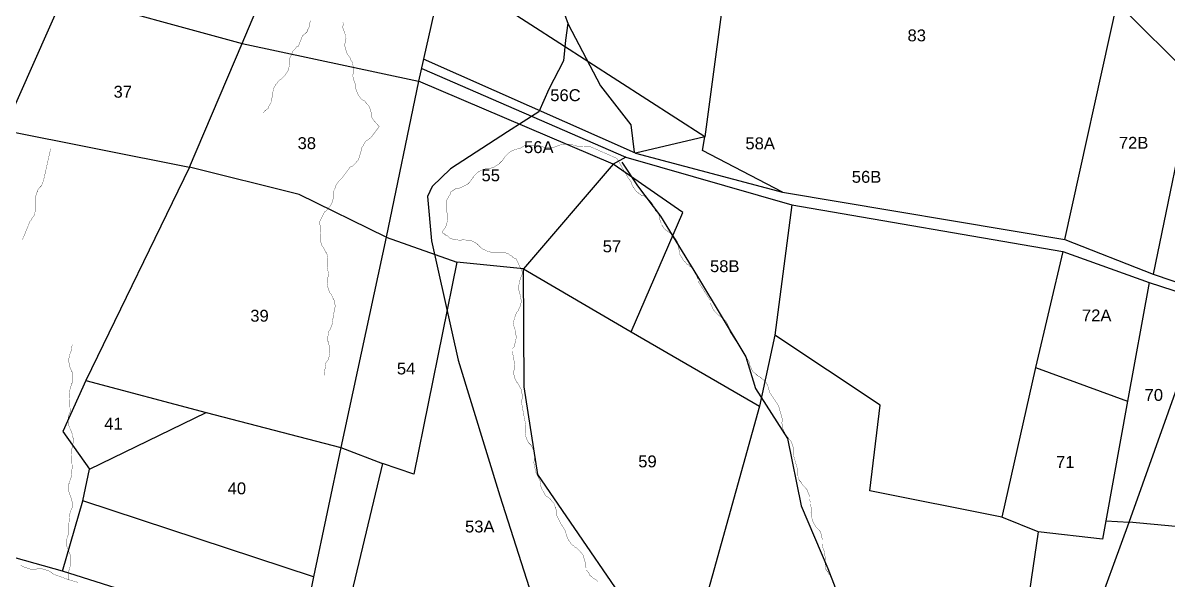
# Model space of a CAD drawing. Header units: inches. Extents: x 617 to 4497, y -923 to 1824.
# Drawn here: x 1124.2 to 1509.8, y 1205.9 to 1393.5 of the extents above; entities that cross this region are included whole.
import ezdxf
from ezdxf.enums import TextEntityAlignment as Align

# ---------------------------------------------------------------- set-up
doc = ezdxf.new("R2010")
doc.units = ezdxf.units.IN
doc.header["$LTSCALE"] = 15
doc.header["$MEASUREMENT"] = 0
for name, color, linetype in [('PLOT', 7, 'Continuous'), ('PLOT NO', 7, 'Continuous'), ('ROAD', 50, 'Continuous'), ('STREAM', 130, 'SL')]:
    doc.layers.add(name, color=color, linetype=linetype)
doc.styles.get("Standard").update_dxf_attribs({"font": 'arial.ttf'})
doc.linetypes.add('SL', pattern='A,8e-06,[1,streme line,S=0.066667,R=0,X=0,Y=0],-0.839413', length=0.839421)

msp = doc.modelspace()

# ---------------------------------------------------------------- linework, layer by layer
at = {"layer": 'PLOT'}
for points in [[(1598.59, 1689.13), (1563.18, 1705.8), (1524.82, 1707.01), (1506.49, 1577.76), (1481.06, 1568.89), (1468.14, 1508.79), (1413.64, 1532.18), (1404.35, 1448.05), (1366.4, 1459.34), (1361.96, 1416.59), (1271.53, 1453.29), (1265.88, 1411.74), (1257.4, 1373.83), (1246.5, 1321.39), (1270.32, 1312.92), (1255.75, 1241.55), (1245.25, 1245.18), (1208.89, 1093.06)], [(1219.41, 1563.77), (1216.26, 1555.78), (1207.49, 1531.97), (1205.16, 1522.94), (1190.82, 1489.82), (1178.65, 1465.25), (1137.91, 1403.08), (1117.74, 1357.4), (1180.25, 1344.96), (1198.04, 1386.59), (1220.37, 1439.56), (1265.88, 1411.74)], [(1361.96, 1416.59), (1353.75, 1355.13), (1265.88, 1411.74)], [(1137.91, 1403.08), (1198.04, 1386.59), (1257.4, 1373.83)], [(1474.97, 1320.52), (1492.59, 1400.2), (1518.34, 1374.6)], [(1353.75, 1355.13), (1330.39, 1349.65), (1259.1, 1381.28)], [(1258.47, 1378.17), (1327.14, 1348.27), (1322.89, 1345.94), (1257.4, 1373.83)], [(1547.35, 1364.1), (1538.81, 1367.97), (1525.1, 1374.85), (1518.34, 1374.6), (1504.72, 1308.92)], [(1330.39, 1349.65), (1379.97, 1336.52), (1353.03, 1350.5), (1353.75, 1355.13)], [(1322.89, 1345.94), (1292.68, 1310.69)], [(1328.96, 1289.45), (1346.41, 1329.61), (1322.89, 1345.94)], [(1327.14, 1348.27), (1383.12, 1332.25), (1474.33, 1316.47), (1503.44, 1306.06), (1523.09, 1299.63), (1559.06, 1288.18), (1553.41, 1250.57), (1547.1, 1220.64), (1545.41, 1191.5), (1546.21, 1183.43), (1548.02, 1167.54), (1550.77, 1155.98), (1549.28, 1124.27), (1544.21, 1104.75), (1516.98, 1041.08), (1505.59, 1045.34), (1503.64, 1046.12), (1482.78, 1052.16), (1468.16, 1050), (1446.71, 1087.53), (1477.22, 1173.65), (1484.14, 1191.32), (1496.61, 1225.38), (1523.09, 1299.63)], [(1180.25, 1344.96), (1145.31, 1273.14), (1185.82, 1262.3)], [(1246.5, 1321.39), (1217.17, 1335.67), (1180.25, 1344.96)], [(1379.97, 1336.52), (1474.97, 1320.52), (1504.72, 1308.92), (1524.27, 1302.27), (1523.09, 1299.63)], [(1383.12, 1332.25), (1377.38, 1288.34), (1372.18, 1264.48), (1353.74, 1198.29)], [(1246.5, 1321.39), (1231.21, 1250.53)], [(1474.33, 1316.47), (1465.17, 1277.44), (1453.73, 1227.12)], [(1208.89, 1093.06), (1215.05, 1088.6), (1259.22, 1079.53), (1261.98, 1102.85), (1288.82, 1131.14), (1337.44, 1183.32), (1297.58, 1241.4), (1292.93, 1271), (1292.68, 1310.69), (1270.32, 1312.92)], [(1292.68, 1310.69), (1328.96, 1289.45), (1372.18, 1264.48)], [(1503.44, 1306.06), (1496.13, 1266.14), (1488.75, 1225.83), (1496.61, 1225.38)], [(1488.75, 1225.83), (1487.68, 1219.64), (1465.96, 1222.12), (1453.73, 1227.12), (1409.31, 1235.97), (1412.8, 1264.77), (1377.38, 1288.34)], [(1465.17, 1277.44), (1496.13, 1266.14)], [(1145.31, 1273.14), (1137.57, 1255.88), (1146.61, 1243.22)], [(1137.47, 1208.87), (1144.32, 1232.59), (1146.61, 1243.22), (1185.82, 1262.3), (1231.21, 1250.53), (1245.25, 1245.18)], [(1231.21, 1250.53), (1222.06, 1207.04), (1144.32, 1232.59)], [(1547.1, 1220.64), (1496.61, 1225.38)], [(1465.96, 1222.12), (1458.94, 1174.02)], [(1161.56, 1131.01), (1169.54, 1169.7), (1171.19, 1198.22), (1137.47, 1208.87), (1106.18, 1217.7)], [(1222.06, 1207.04), (1211.75, 1156.5), (1169.54, 1169.7)]]:
    msp.add_lwpolyline(points, dxfattribs=at)
at = {"layer": 'ROAD'}
for points in [[(1326.5, 1772.88), (1323.97, 1768.61), (1309.33, 1760.82), (1283.14, 1744.17), (1270.75, 1728.36), (1248.6, 1698.09), (1243.82, 1690.96), (1239.51, 1678.58), (1234.99, 1631.37), (1235.96, 1615.77), (1242.71, 1572.74), (1251.4, 1531.92), (1260.91, 1499.5), (1281.31, 1458.7), (1297.87, 1420.08), (1307.79, 1393.03), (1318.68, 1372.24), (1328.88, 1359.16), (1329.99, 1349.91)], [(1307.62, 1393.44), (1306.87, 1387.71), (1306.16, 1380.7), (1301.24, 1371.14), (1297.9, 1363.57), (1287.37, 1356.77), (1268.13, 1344.38), (1261.94, 1338.37), (1260.37, 1335.02), (1261.77, 1320.12), (1270.78, 1279.95), (1284.79, 1234.23), (1298.2, 1192.2), (1312.68, 1149.45), (1324.43, 1109.54), (1332.98, 1078.88), (1330.49, 1074.02), (1323.72, 1068.68), (1327.76, 1063.35), (1330.23, 1060.81)], [(1325.87, 1346.62), (1331.06, 1338.6), (1338.81, 1328.41), (1351.3, 1308.15), (1367.62, 1281.07), (1370.81, 1270.42), (1381.65, 1253.53), (1386.21, 1230.9), (1395.23, 1209.78), (1409.45, 1172.92), (1424.41, 1149.2), (1438.26, 1120.34), (1443.29, 1094.86), (1461.34, 1058.22), (1469.83, 1043.42), (1482.31, 1031.77), (1498.08, 1022.48), (1506.11, 1010.32), (1508.12, 1000.13), (1508.67, 970.39), (1508.24, 942.04), (1501.97, 892.18)]]:
    msp.add_lwpolyline(points, dxfattribs=at)
at = {"layer": 'STREAM', "color": 4, "lineweight": 0, "const_width": 0.1}
for points in [[(1220.97, 1394.23), (1220.75, 1393.35), (1220.75, 1393.13), (1220.75, 1392.48), (1220.09, 1391.17), (1219.87, 1390.95), (1219.87, 1390.51), (1219.22, 1389.85), (1218.78, 1389.64), (1218.78, 1389.42), (1218.34, 1389.2), (1217.03, 1385.92), (1217.03, 1385.7), (1216.38, 1385.48), (1215.72, 1384.61), (1215.5, 1384.39), (1215.07, 1383.95), (1214.63, 1382.86), (1214.41, 1382.42), (1214.19, 1382.2), (1213.97, 1381.11), (1213.97, 1380.67), (1213.97, 1380.45), (1213.97, 1379.58), (1213.75, 1378.49), (1213.75, 1378.27), (1213.53, 1377.61), (1212.88, 1376.52), (1212.66, 1376.3), (1212.44, 1375.86), (1211.79, 1375.21), (1211.57, 1374.99), (1211.35, 1374.77), (1211.13, 1374.55), (1210.69, 1374.33), (1209.82, 1373.46), (1209.82, 1373.24), (1209.38, 1372.8), (1208.73, 1371.71), (1208.51, 1371.27), (1208.51, 1371.05), (1208.29, 1369.96), (1208.07, 1369.52), (1208.07, 1369.3), (1208.07, 1368.43), (1207.85, 1367.56), (1207.85, 1367.12), (1207.63, 1366.46), (1206.98, 1365.37), (1206.76, 1365.15), (1206.76, 1364.71), (1205.88, 1364.06), (1205.66, 1363.84), (1205.45, 1363.62), (1205.23, 1363.4), (1205.01, 1363.18)], [(1225.56, 1274.86), (1226.21, 1279.02), (1226.43, 1279.45), (1226.65, 1279.67), (1226.87, 1279.89), (1227.09, 1280.77), (1227.31, 1281.2), (1227.31, 1281.42), (1227.53, 1282.73), (1227.53, 1283.39), (1227.53, 1283.83), (1227.31, 1284.7), (1227.09, 1285.58), (1227.09, 1286.01), (1226.87, 1286.23), (1226.87, 1287.32), (1226.87, 1287.54), (1226.87, 1287.98), (1227.09, 1289.29), (1227.31, 1289.95), (1227.53, 1290.17), (1227.96, 1291.04), (1228.18, 1291.48), (1228.84, 1295.63), (1228.84, 1295.85), (1229.06, 1296.29), (1229.06, 1296.51), (1229.06, 1296.94), (1229.28, 1297.82), (1229.28, 1298.25), (1229.28, 1298.47), (1229.06, 1299.79), (1228.84, 1300.44), (1228.62, 1300.66), (1228.18, 1301.75), (1227.74, 1302.41), (1227.53, 1302.63), (1227.31, 1303.06), (1227.09, 1303.94), (1226.87, 1304.38), (1226.87, 1304.59), (1226.65, 1305.91), (1226.65, 1306.56), (1226.87, 1306.78), (1226.87, 1307.87), (1227.09, 1308.31), (1227.09, 1308.75), (1226.65, 1311.37), (1226.65, 1311.59), (1226.65, 1312.03), (1226.87, 1312.25), (1226.87, 1313.34), (1226.87, 1313.56), (1226.87, 1314), (1226.65, 1315.31), (1226.43, 1315.96), (1226.21, 1316.18), (1225.78, 1317.06), (1225.34, 1317.93), (1225.12, 1318.15), (1224.9, 1318.37), (1224.68, 1319.24), (1224.47, 1319.68), (1224.47, 1319.9), (1224.25, 1321.21), (1224.25, 1321.87), (1224.25, 1322.3), (1224.47, 1323.18), (1224.47, 1323.83), (1224.03, 1326.46), (1225.78, 1329.95), (1226.21, 1330.17), (1226.43, 1330.39), (1226.65, 1330.61), (1227.31, 1331.48), (1227.53, 1331.7), (1227.74, 1331.92), (1228.4, 1333.23), (1228.4, 1333.89), (1228.62, 1334.11), (1228.84, 1334.98), (1228.84, 1336.08), (1228.84, 1336.29), (1228.84, 1336.73), (1229.06, 1337.61), (1229.28, 1337.82), (1229.28, 1338.26), (1229.93, 1339.35), (1230.37, 1340.01), (1230.59, 1340.23), (1231.24, 1340.88), (1231.68, 1341.32), (1234.3, 1344.82), (1234.52, 1345.04), (1234.74, 1345.04), (1235.18, 1345.26), (1235.83, 1345.91), (1236.05, 1346.13), (1236.27, 1346.35), (1237.15, 1347.44), (1237.36, 1348.1), (1237.36, 1348.32), (1237.8, 1349.41), (1238.02, 1350.28), (1238.02, 1350.5), (1238.02, 1350.94), (1238.46, 1351.82), (1238.68, 1352.03), (1238.89, 1352.47), (1239.55, 1353.56), (1239.99, 1354), (1240.21, 1354), (1241.08, 1354.66), (1241.52, 1355.09), (1244.14, 1358.59), (1242.17, 1360.78), (1241.52, 1361.87), (1241.52, 1362.09), (1241.52, 1362.31), (1241.52, 1362.75), (1241.3, 1363.84), (1241.3, 1364.06), (1241.08, 1364.49), (1240.64, 1365.59), (1240.21, 1366.03), (1239.99, 1366.24), (1239.33, 1367.12), (1238.46, 1367.56), (1238.24, 1367.77), (1238.02, 1367.99), (1237.36, 1368.87), (1237.15, 1369.09), (1236.93, 1369.52), (1236.49, 1370.62), (1236.27, 1371.27), (1236.27, 1371.49), (1236.05, 1372.58), (1236.05, 1373.02), (1235.61, 1374.11), (1235.18, 1375.86), (1235.4, 1376.3), (1235.4, 1376.52), (1235.4, 1376.96), (1235.61, 1377.83), (1235.4, 1378.27), (1235.4, 1378.7), (1235.18, 1379.8), (1234.96, 1380.45), (1234.74, 1380.67), (1234.3, 1381.77), (1233.87, 1382.42), (1233.65, 1382.64), (1233.43, 1382.86), (1232.99, 1383.95), (1232.99, 1384.17), (1232.77, 1384.61), (1232.55, 1385.92), (1232.55, 1386.57), (1232.77, 1386.79), (1232.77, 1387.89), (1232.99, 1388.32), (1232.55, 1390.07), (1231.9, 1391.82), (1231.9, 1392.26), (1231.9, 1392.48), (1232.12, 1392.91), (1231.9, 1393.79)], [(1123.9, 1320.55), (1124.12, 1320.77), (1125.87, 1324.93), (1126.53, 1326.67), (1126.96, 1327.11), (1127.4, 1327.99), (1127.62, 1328.2), (1128.06, 1328.86), (1128.28, 1329.95), (1128.49, 1330.39), (1128.49, 1330.61), (1128.49, 1331.7), (1128.49, 1332.14), (1128.49, 1332.36), (1128.49, 1333.23), (1128.49, 1334.33), (1128.49, 1334.54), (1128.49, 1335.2), (1128.93, 1336.51), (1129.15, 1336.73), (1129.15, 1337.17), (1129.81, 1338.04), (1130.02, 1338.26), (1130.24, 1338.48), (1130.46, 1338.7), (1131.12, 1340.45), (1133.52, 1351.16)], [(1396.95, 1205.56), (1396.51, 1206.44), (1396.3, 1206.87), (1396.3, 1207.09), (1395.64, 1207.75), (1395.2, 1208.62), (1394.98, 1208.84), (1394.55, 1209.5), (1394.33, 1210.81), (1394.33, 1211.03), (1394.33, 1211.47), (1394.33, 1212.34), (1394.33, 1212.78), (1394.33, 1213), (1394.33, 1213.43), (1393.89, 1215.84), (1393.24, 1217.59), (1393.45, 1218.02), (1393.45, 1219.12), (1393.45, 1219.34), (1393.24, 1219.99), (1393.02, 1221.3), (1392.8, 1221.74), (1392.8, 1221.96), (1392.14, 1222.83), (1391.92, 1223.05), (1391.71, 1223.27), (1391.05, 1223.93), (1390.61, 1224.8), (1390.39, 1225.02), (1390.17, 1225.68), (1389.74, 1226.99), (1389.74, 1227.42), (1389.74, 1227.64), (1389.52, 1228.74), (1389.74, 1228.95), (1389.74, 1229.39), (1389.74, 1229.61), (1389.3, 1231.58), (1389.3, 1232.01), (1389.08, 1233.11), (1389.08, 1233.33), (1389.08, 1233.98), (1388.64, 1235.29), (1388.43, 1235.51), (1388.43, 1235.95), (1387.77, 1236.82), (1387.55, 1237.04), (1387.33, 1237.26), (1386.68, 1237.92), (1386.24, 1238.79), (1386.02, 1239.01), (1385.58, 1239.45), (1385.15, 1240.76), (1385.15, 1240.98), (1384.93, 1241.42), (1384.93, 1242.29), (1384.93, 1242.73), (1384.93, 1242.95), (1384.93, 1243.38), (1383.62, 1247.97), (1383.62, 1248.41), (1383.62, 1249.5), (1383.62, 1249.72), (1383.62, 1250.38), (1383.18, 1251.69), (1382.96, 1252.13), (1382.96, 1252.35), (1382.3, 1253.22), (1382.09, 1253.44), (1382.09, 1253.66), (1381.43, 1254.31), (1380.77, 1255.19), (1380.77, 1255.41), (1380.34, 1256.06), (1379.9, 1257.37), (1379.9, 1257.59), (1379.9, 1258.03), (1379.68, 1258.9), (1379.9, 1259.34), (1379.9, 1259.56), (1379.9, 1260), (1378.59, 1264.59), (1375.53, 1269.18), (1375.53, 1269.62), (1375.09, 1270.49), (1375.09, 1270.93), (1374.87, 1271.58), (1374.22, 1272.68), (1373.78, 1272.9), (1373.78, 1273.11), (1372.9, 1273.77), (1372.69, 1273.99), (1372.47, 1274.21), (1371.59, 1274.64), (1370.94, 1275.3), (1370.72, 1275.52), (1370.06, 1275.96), (1369.41, 1277.05), (1369.41, 1277.27), (1369.19, 1277.71), (1368.75, 1278.58), (1368.75, 1279.02), (1368.75, 1279.24), (1368.53, 1279.67), (1365.69, 1284.04), (1362.19, 1289.51), (1362.19, 1289.95), (1361.97, 1291.04), (1361.76, 1291.26), (1361.54, 1291.92), (1360.88, 1293.01), (1360.66, 1293.23), (1360.44, 1293.45), (1359.79, 1294.32), (1359.35, 1294.32), (1359.13, 1294.54), (1358.48, 1294.98), (1357.6, 1295.85), (1356.95, 1296.51), (1356.29, 1297.6), (1356.29, 1297.82), (1356.07, 1298.04), (1355.63, 1299.13), (1355.63, 1299.57), (1355.63, 1299.79), (1355.63, 1300), (1352.14, 1305.47), (1351.48, 1306.56), (1351.48, 1307.22), (1351.04, 1308.09), (1351.04, 1308.31), (1350.82, 1308.97), (1350.17, 1310.28), (1349.95, 1310.5), (1349.73, 1310.72), (1349.08, 1311.37), (1348.64, 1311.59), (1348.64, 1311.81), (1347.76, 1312.25), (1347.11, 1313.12), (1346.89, 1313.12), (1346.45, 1313.78), (1345.8, 1314.87), (1345.58, 1315.09), (1345.36, 1315.53), (1345.14, 1316.4), (1345.14, 1316.84), (1345.14, 1317.06), (1344.92, 1317.49), (1344.92, 1317.93), (1344.7, 1319.02), (1344.7, 1319.24), (1344.48, 1319.9), (1343.83, 1320.99), (1343.61, 1321.21), (1343.39, 1321.65), (1342.52, 1322.3), (1342.3, 1322.52), (1342.08, 1322.74), (1341.42, 1323.18), (1340.55, 1323.83), (1340.33, 1324.05), (1339.89, 1324.49), (1339.24, 1325.58), (1339.24, 1326.02), (1339.02, 1326.24), (1338.58, 1327.33), (1338.58, 1327.55), (1338.58, 1327.99), (1338.58, 1328.2), (1337.93, 1329.52), (1337.05, 1330.39), (1336.83, 1331.05), (1336.4, 1331.92), (1336.4, 1332.14), (1335.96, 1332.8), (1335.08, 1333.89), (1334.87, 1334.11), (1334.65, 1334.33), (1333.77, 1334.76), (1333.55, 1334.98), (1333.34, 1335.2), (1332.46, 1335.42), (1331.59, 1336.08), (1331.37, 1336.29), (1330.71, 1336.73), (1330.06, 1337.61), (1329.84, 1338.04), (1329.62, 1338.26), (1329.18, 1339.14), (1328.96, 1339.57), (1328.96, 1339.79), (1328.96, 1340.01), (1328.09, 1341.1), (1324.15, 1347.88), (1315.19, 1351.82), (1310.6, 1352.03), (1309.94, 1352.25), (1309.07, 1352.47), (1308.85, 1352.69), (1308.19, 1352.69), (1306.88, 1352.69), (1306.45, 1352.69), (1306.23, 1352.69), (1305.13, 1352.47), (1304.92, 1352.25), (1304.48, 1352.25), (1303.82, 1351.82), (1302.73, 1351.6), (1302.51, 1351.6), (1301.85, 1351.38), (1300.54, 1351.38), (1300.11, 1351.6), (1299.89, 1351.6), (1298.79, 1351.82), (1298.58, 1352.03), (1298.36, 1352.03), (1297.92, 1352.25), (1293.33, 1352.25), (1291.36, 1351.16), (1290.92, 1351.16), (1289.83, 1350.72), (1289.61, 1350.72), (1288.96, 1350.5), (1287.86, 1349.85), (1287.65, 1349.63), (1287.43, 1349.41), (1286.55, 1348.54), (1286.33, 1348.32), (1286.33, 1348.1), (1285.68, 1347.22), (1285.02, 1346.57), (1284.8, 1346.35), (1284.37, 1345.91), (1283.27, 1345.26), (1283.05, 1345.04), (1282.62, 1344.82), (1281.74, 1344.6), (1281.31, 1344.6), (1281.09, 1344.38), (1280.65, 1344.38), (1280.21, 1344.38), (1279.12, 1344.16), (1278.9, 1343.95), (1278.24, 1343.73), (1277.15, 1343.07), (1276.93, 1342.85), (1276.71, 1342.63), (1276.06, 1341.98), (1275.84, 1341.54), (1275.62, 1341.32), (1275.18, 1340.67), (1274.53, 1339.79), (1274.31, 1339.57), (1273.87, 1339.14), (1272.56, 1338.48), (1272.34, 1338.26), (1272.12, 1338.26), (1271.03, 1337.82), (1270.81, 1337.82), (1270.37, 1337.82), (1270.16, 1337.82), (1268.19, 1336.51), (1268.19, 1335.86), (1267.75, 1335.42), (1267.31, 1334.54), (1267.1, 1334.33), (1266.88, 1333.67), (1266.66, 1332.36), (1266.66, 1331.92), (1266.66, 1331.7), (1266.66, 1330.61), (1266.66, 1330.39), (1266.88, 1329.95), (1267.1, 1329.08), (1267.1, 1328.2), (1267.1, 1327.77), (1267.1, 1327.11), (1266.88, 1325.8), (1266.66, 1325.58), (1266.66, 1325.14), (1266.22, 1324.27), (1266, 1324.05), (1265.78, 1323.83), (1265.57, 1323.4), (1265.57, 1322.74), (1266, 1322.52), (1266.44, 1322.08), (1267.31, 1321.65), (1267.53, 1321.43), (1267.97, 1320.99), (1269.28, 1320.55), (1269.72, 1320.55), (1269.94, 1320.55), (1271.03, 1320.33), (1271.25, 1320.33), (1271.69, 1320.33), (1272.56, 1320.55), (1273.44, 1320.33), (1273.87, 1320.33), (1274.53, 1320.33), (1275.84, 1319.9), (1276.06, 1319.68), (1276.28, 1319.68), (1277.15, 1319.02), (1277.37, 1318.8), (1277.59, 1318.59), (1277.81, 1318.37), (1278.24, 1317.93), (1279.12, 1317.27), (1279.34, 1317.27), (1279.99, 1316.84), (1281.09, 1316.4), (1281.52, 1316.4), (1281.74, 1316.18), (1282.84, 1316.18), (1283.27, 1316.18), (1283.49, 1316.18), (1284.37, 1316.18), (1285.46, 1316.18), (1285.68, 1316.18), (1286.33, 1316.18), (1287.65, 1315.74), (1287.86, 1315.53), (1288.08, 1315.31), (1288.96, 1314.87), (1289.18, 1314.43), (1289.39, 1314.43), (1289.83, 1314), (1290.27, 1314), (1292.45, 1309.4), (1292.24, 1308.75), (1292.02, 1308.31), (1291.58, 1307.22), (1291.58, 1307), (1291.36, 1306.34), (1291.14, 1305.03), (1291.14, 1304.81), (1291.14, 1304.38), (1291.14, 1303.5), (1291.36, 1303.06), (1291.36, 1302.85), (1291.58, 1301.97), (1291.8, 1300.88), (1291.8, 1300.66), (1292.02, 1300), (1291.8, 1298.69), (1291.58, 1298.25), (1291.58, 1298.04), (1291.14, 1297.16), (1290.92, 1296.72), (1290.92, 1296.51), (1290.71, 1296.29), (1290.27, 1295.85), (1290.05, 1294.76), (1289.83, 1294.54), (1289.61, 1293.88), (1289.39, 1292.57), (1289.39, 1292.35), (1289.39, 1291.92), (1289.61, 1290.82), (1289.61, 1290.6), (1289.83, 1290.38), (1290.05, 1289.51), (1290.05, 1288.42), (1290.27, 1288.2), (1290.27, 1287.54), (1290.05, 1286.23), (1290.05, 1285.79), (1289.83, 1285.58), (1289.61, 1284.48), (1289.39, 1284.26), (1289.18, 1284.04), (1288.96, 1283.83), (1288.96, 1282.95), (1289.83, 1278.14), (1289.61, 1277.71), (1289.61, 1276.61), (1289.39, 1276.39), (1289.39, 1275.74), (1289.61, 1274.43), (1289.83, 1273.99), (1289.83, 1273.77), (1290.27, 1272.9), (1290.49, 1272.46), (1290.71, 1272.24), (1291.14, 1271.58), (1291.58, 1270.71), (1291.8, 1270.49), (1292.02, 1269.84), (1292.24, 1268.52), (1292.24, 1268.09), (1292.24, 1267.87), (1292.24, 1266.77), (1292.02, 1266.34), (1292.02, 1266.12), (1292.02, 1265.9), (1292.89, 1261.09), (1293.55, 1257.81), (1293.33, 1257.37), (1293.33, 1256.28), (1293.33, 1256.06), (1293.33, 1255.41), (1293.55, 1254.09), (1293.77, 1253.66), (1293.77, 1253.44), (1294.2, 1252.56), (1294.42, 1252.13), (1294.64, 1251.91), (1295.3, 1251.25), (1295.73, 1250.38), (1295.73, 1250.16), (1296.17, 1249.5), (1296.39, 1248.19), (1296.39, 1247.97), (1296.39, 1247.54), (1296.39, 1246.44), (1296.39, 1246.22), (1296.39, 1246.01), (1296.17, 1245.57), (1296.83, 1242.29), (1298.36, 1239.23), (1298.36, 1238.79), (1298.58, 1237.7), (1298.58, 1237.48), (1298.79, 1236.82), (1299.45, 1235.51), (1299.67, 1235.29), (1299.67, 1235.08), (1300.32, 1234.2), (1300.76, 1233.98), (1300.98, 1233.76), (1301.64, 1233.33), (1302.29, 1232.45), (1302.51, 1232.23), (1302.95, 1231.8), (1303.39, 1230.48), (1303.6, 1230.27), (1303.6, 1230.05), (1303.82, 1228.95), (1303.82, 1228.52), (1303.82, 1228.3), (1303.82, 1227.86), (1305.35, 1224.8), (1306.88, 1222.4), (1306.88, 1221.96), (1307.32, 1220.87), (1307.32, 1220.65), (1307.54, 1219.99), (1308.19, 1218.9), (1308.41, 1218.68), (1308.63, 1218.24), (1309.29, 1217.59), (1309.73, 1217.37), (1309.73, 1217.15), (1310.6, 1216.71), (1311.26, 1216.06), (1311.47, 1215.84), (1311.91, 1215.4), (1312.79, 1214.31), (1312.79, 1213.87), (1313, 1213.65), (1313.22, 1212.56), (1313.22, 1212.34), (1313.44, 1212.12), (1313.44, 1211.68), (1313.44, 1211.03), (1313.66, 1210.15), (1313.88, 1209.93), (1313.88, 1209.28), (1314.75, 1208.19), (1314.97, 1207.75), (1314.97, 1207.53), (1315.85, 1206.87), (1316.06, 1206.66), (1316.28, 1206.44), (1317.16, 1206), (1317.81, 1205.34)], [(1140.74, 1285.14), (1140.52, 1283.17), (1140.3, 1282.73), (1140.3, 1282.51), (1140.08, 1282.3), (1139.86, 1281.2), (1139.86, 1280.98), (1139.64, 1280.55), (1139.64, 1279.24), (1139.86, 1278.58), (1139.86, 1278.36), (1140.08, 1277.27), (1140.52, 1276.39), (1140.52, 1276.17), (1140.74, 1275.96), (1140.96, 1274.86), (1140.96, 1274.64), (1140.96, 1274.21), (1140.96, 1272.9), (1140.74, 1272.24), (1140.52, 1272.02), (1140.3, 1270.93), (1140.08, 1270.49), (1139.86, 1268.52), (1140.08, 1262.4), (1139.86, 1262.18), (1139.86, 1261.75), (1139.64, 1261.53), (1139.42, 1260.43), (1139.42, 1260.22), (1139.42, 1259.78), (1139.42, 1258.47), (1139.64, 1257.81), (1139.86, 1257.59), (1140.08, 1256.72), (1140.52, 1255.84), (1140.52, 1255.63), (1140.74, 1255.19), (1140.96, 1254.31), (1140.96, 1253.88), (1141.17, 1253.66), (1141.17, 1252.35), (1140.96, 1251.69), (1140.96, 1251.25), (1140.74, 1250.38), (1140.52, 1249.94), (1140.74, 1243.82), (1140.52, 1240.54), (1140.3, 1240.32), (1140.3, 1239.89), (1140.08, 1239.67), (1139.86, 1238.57), (1139.64, 1238.35), (1139.64, 1237.92), (1139.64, 1236.61), (1139.64, 1235.95), (1139.64, 1235.73), (1139.86, 1234.86), (1140.3, 1233.98), (1140.3, 1233.76), (1140.52, 1233.33), (1140.74, 1232.23), (1140.74, 1232.01), (1140.74, 1231.58), (1140.74, 1230.27), (1140.52, 1229.61), (1140.3, 1229.39), (1140.08, 1228.52), (1139.86, 1227.86), (1139.64, 1224.58), (1139.64, 1221.74), (1139.42, 1221.3), (1139.42, 1221.08), (1139.21, 1220.65), (1138.99, 1219.77), (1138.99, 1219.34), (1138.77, 1219.12), (1138.77, 1217.81), (1138.99, 1217.15), (1139.21, 1216.93), (1139.42, 1215.84), (1139.86, 1214.96), (1139.86, 1214.74), (1140.08, 1214.53), (1140.3, 1213.43), (1140.3, 1213.21), (1140.3, 1212.78), (1140.3, 1211.47), (1140.3, 1210.81), (1140.08, 1210.59), (1139.86, 1209.5), (1139.64, 1209.06), (1139.64, 1206), (1134.83, 1207.75), (1134.4, 1207.97), (1133.52, 1208.62), (1133.3, 1208.84), (1132.65, 1209.06), (1131.34, 1209.5), (1131.12, 1209.5), (1130.68, 1209.72), (1129.81, 1209.72), (1129.37, 1209.72), (1129.15, 1209.72), (1128.28, 1209.5), (1127.18, 1209.5), (1126.96, 1209.5), (1126.31, 1209.72), (1125, 1210.15), (1124.78, 1210.15), (1124.34, 1210.37), (1123.47, 1210.81)], [(1142.7, 1205.13), (1139.64, 1206)]]:
    msp.add_lwpolyline(points, dxfattribs=at)

# ---------------------------------------------------------------- texts
at = {"layer": 'PLOT NO'}
for s, p in [('83', (1425.13, 1389.27)), ('37', (1157.79, 1370.3)), ('56C', (1306.85, 1369.14)), ('38', (1219.76, 1353)), ('56A', (1297.87, 1351.65)), ('58A', (1372.41, 1352.92)), ('72B', (1498.15, 1353.12)), ('55', (1281.69, 1342.16)), ('56B', (1408.23, 1341.66)), ('57', (1322.5, 1318.25)), ('58B', (1360.49, 1311.58)), ('39', (1203.84, 1294.89)), ('72A', (1485.72, 1294.99)), ('54', (1253.2, 1277.13)), ('70', (1504.95, 1268.23)), ('41', (1154.67, 1258.57)), ('59', (1334.46, 1245.85)), ('71', (1475.14, 1245.65)), ('40', (1196.22, 1236.77)), ('53A', (1278, 1223.93))]:
    msp.add_text(s, height=4, dxfattribs=at).set_placement(p, align=Align.MIDDLE_CENTER)

doc.saveas('drawing.dxf')
